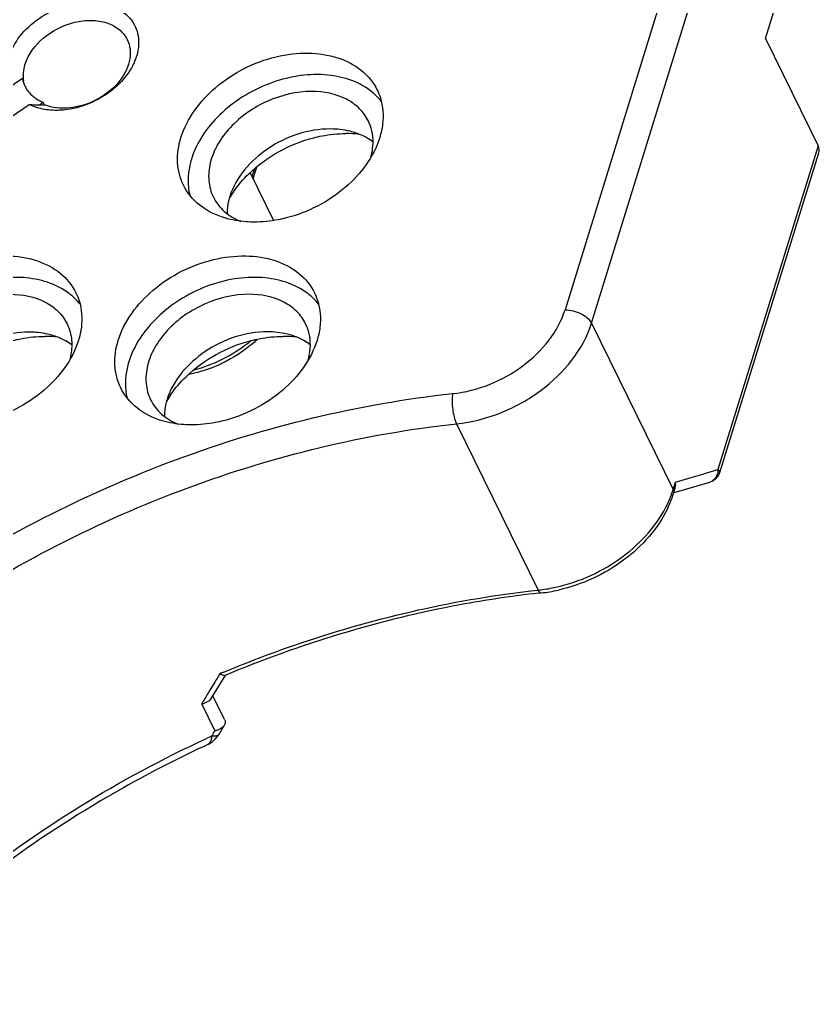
# Model space of a CAD drawing. Header units: millimetres. Extents: x 0 to 297, y 0 to 210.
# Drawn here: x 254.45 to 260.62, y 155.33 to 162.97 of the extents above; entities that cross this region are included whole.
import ezdxf

# ---------------------------------------------------------------- set-up
doc = ezdxf.new("R2010")
doc.units = ezdxf.units.MM
doc.header["$LTSCALE"] = 16.335
doc.layers.add('3_ALL_AXES', color=7, linetype='CONTINUOUS')
doc.layers.add('7_ALL_FEATURES', color=7, linetype='CONTINUOUS')

msp = doc.modelspace()

# ---------------------------------------------------------------- linework, layer by layer
at = {"layer": '3_ALL_AXES', "color": 7, "linetype": 'Continuous'}
msp.add_line((256.22731, 161.79229), (256.40776, 161.42457), dxfattribs=at)
for centre, radius, start, end in [((256.82822, 162.03902), 0.34637, 20.307006, 26.174518), ((256.91847, 161.69458), 0.42235, 52.62403, 59.98634), ((256.34409, 160.47237), 0.34637, 20.307006, 26.174518), ((254.59221, 160.12792), 0.42235, 52.62403, 59.98634), ((256.43434, 160.12792), 0.42235, 52.62403, 59.98634)]:
    msp.add_arc(centre, radius, start, end, dxfattribs=at)
for points, knots in [([(255.69171, 162.06389), (255.73821, 162.21436), (255.95111, 162.49398), (256.33398, 162.68568), (256.66889, 162.72754), (256.89992, 162.69384), (257.09148, 162.59597), (257.17909, 162.48864), (257.20737, 162.43101)], [0, 0, 0, 0, 0.2518058, 0.5295383, 0.6634467, 0.7864616, 0.8973577, 1, 1, 1, 1]), ([(257.15495, 162.42623), (257.05595, 162.50185), (256.85455, 162.56156), (256.58407, 162.5452), (256.36797, 162.48635), (256.16488, 162.38434), (255.93868, 162.20883), (255.81292, 162.02713), (255.77305, 161.89812)], [0, 0, 0, 0, 0.2239052, 0.3517985, 0.4863583, 0.623162, 0.757313, 1, 1, 1, 1]), ([(256.70198, 162.42034), (256.58595, 162.42034), (256.35125, 162.36505), (256.10728, 162.19676), (255.97181, 162.01715), (255.91253, 161.87528), (255.89881, 161.73295), (255.92286, 161.64364), (255.94213, 161.60444)], [0, 0, 0, 0, 0.2703474, 0.5444834, 0.6724825, 0.7902691, 0.8982212, 1, 1, 1, 1]), ([(257.13907, 162.19181), (257.12179, 162.22698), (257.07352, 162.29344), (256.93131, 162.39433), (256.79374, 162.42034), (256.70198, 162.42034)], [0, 0, 0, 0, 0.2277333, 0.4667611, 1, 1, 1, 1]), ([(257.20737, 162.43101), (257.21704, 162.41129), (257.25054, 162.32777), (257.25712, 162.23452), (257.24902, 162.16723)], [0, 0, 0, 0, 0.2447347, 1, 1, 1, 1]), ([(256.84433, 162.13026), (256.67595, 162.13026), (256.3491, 162.02301), (256.11539, 161.75835), (256.06894, 161.60804)], [0, 0, 0, 0, 0.5169772, 1, 1, 1, 1]), ([(257.04461, 162.09876), (257.02919, 162.10403), (256.96405, 162.12291), (256.89579, 162.13026), (256.84433, 162.13026)], [0, 0, 0, 0, 0.2405947, 1, 1, 1, 1]), ([(257.15941, 161.91461), (257.16511, 161.93557), (257.18166, 162.01618), (257.17408, 162.10242), (257.15306, 162.15923)], [0, 0, 0, 0, 0.2639994, 1, 1, 1, 1]), ([(255.71115, 161.69677), (255.68461, 161.75084), (255.6536, 161.87588), (255.67264, 162.00219), (255.69171, 162.06389)], [0, 0, 0, 0, 0.4826445, 1, 1, 1, 1]), ([(257.22681, 162.06389), (257.18091, 161.91535), (256.97228, 161.63861), (256.67093, 161.48541), (256.50459, 161.44306)], [0, 0, 0, 0, 0.4752822, 1, 1, 1, 1]), ([(255.75084, 161.79478), (255.74903, 161.77973), (255.74437, 161.72101), (255.75002, 161.66135), (255.76053, 161.61888)], [0, 0, 0, 0, 0.2572876, 1, 1, 1, 1]), ([(256.03022, 161.44306), (255.96103, 161.46396), (255.83262, 161.52599), (255.74048, 161.63699), (255.71115, 161.69677)], [0, 0, 0, 0, 0.5204977, 1, 1, 1, 1]), ([(255.94213, 161.60444), (255.9626, 161.56278), (256.02321, 161.48474), (256.10788, 161.43519), (256.15385, 161.41672)], [0, 0, 0, 0, 0.4836911, 1, 1, 1, 1]), ([(256.06894, 161.60804), (256.06557, 161.59712), (256.0539, 161.55438), (256.0482, 161.50991), (256.04808, 161.47704)], [0, 0, 0, 0, 0.2579413, 1, 1, 1, 1]), ([(256.25753, 161.41111), (256.23766, 161.41111), (256.16104, 161.41366), (256.08458, 161.42664), (256.03022, 161.44306)], [0, 0, 0, 0, 0.259256, 1, 1, 1, 1]), ([(256.50459, 161.44306), (256.48397, 161.43781), (256.40281, 161.41968), (256.31941, 161.41111), (256.25753, 161.41111)], [0, 0, 0, 0, 0.2558791, 1, 1, 1, 1]), ([(253.36545, 160.49723), (253.41195, 160.6477), (253.62486, 160.92733), (254.00773, 161.11903), (254.34263, 161.16089), (254.57366, 161.12719), (254.76522, 161.02932), (254.85283, 160.92198), (254.88111, 160.86435)], [0, 0, 0, 0, 0.2518058, 0.5295383, 0.6634467, 0.7864616, 0.8973577, 1, 1, 1, 1]), ([(255.20757, 160.49723), (255.25407, 160.6477), (255.46698, 160.92733), (255.84985, 161.11903), (256.18475, 161.16089), (256.41578, 161.12719), (256.60735, 161.02932), (256.69495, 160.92198), (256.72324, 160.86435)], [0, 0, 0, 0, 0.2518058, 0.5295383, 0.6634467, 0.7864616, 0.8973577, 1, 1, 1, 1]), ([(254.8287, 160.85957), (254.7297, 160.93519), (254.5283, 160.9949), (254.25781, 160.97855), (254.04172, 160.9197), (253.83862, 160.81769), (253.61243, 160.64218), (253.48666, 160.46048), (253.4468, 160.33147)], [0, 0, 0, 0, 0.2239052, 0.3517985, 0.4863583, 0.623162, 0.757313, 1, 1, 1, 1]), ([(256.67082, 160.85957), (256.57182, 160.93519), (256.37042, 160.9949), (256.09993, 160.97855), (255.88384, 160.9197), (255.68074, 160.81769), (255.45455, 160.64218), (255.32878, 160.46048), (255.28892, 160.33147)], [0, 0, 0, 0, 0.2239052, 0.3517985, 0.4863583, 0.623162, 0.757313, 1, 1, 1, 1]), ([(254.37572, 160.85369), (254.46748, 160.85369), (254.60505, 160.82767), (254.74727, 160.72678), (254.79553, 160.66033), (254.81282, 160.62516)], [0, 0, 0, 0, 0.5332389, 0.7722667, 1, 1, 1, 1]), ([(254.88111, 160.86435), (254.89079, 160.84464), (254.92429, 160.76112), (254.93087, 160.66787), (254.92276, 160.60058)], [0, 0, 0, 0, 0.2447347, 1, 1, 1, 1]), ([(256.21785, 160.85369), (256.10182, 160.85369), (255.86712, 160.79839), (255.62315, 160.6301), (255.48768, 160.4505), (255.42839, 160.30863), (255.41468, 160.16629), (255.43873, 160.07698), (255.458, 160.03778)], [0, 0, 0, 0, 0.2703474, 0.5444834, 0.6724825, 0.7902691, 0.8982212, 1, 1, 1, 1]), ([(256.65494, 160.62516), (256.63765, 160.66033), (256.58939, 160.72678), (256.44718, 160.82767), (256.30961, 160.85369), (256.21785, 160.85369)], [0, 0, 0, 0, 0.2277333, 0.4667611, 1, 1, 1, 1]), ([(256.72324, 160.86435), (256.73291, 160.84464), (256.76641, 160.76112), (256.77299, 160.66787), (256.76489, 160.60058)], [0, 0, 0, 0, 0.2447347, 1, 1, 1, 1]), ([(256.67527, 160.34796), (256.68098, 160.36892), (256.69752, 160.44953), (256.68995, 160.53577), (256.66893, 160.59258)], [0, 0, 0, 0, 0.2639994, 1, 1, 1, 1]), ([(253.74268, 160.04138), (253.78913, 160.1917), (254.02284, 160.45635), (254.34969, 160.5636), (254.51808, 160.5636)], [0, 0, 0, 0, 0.4830228, 1, 1, 1, 1]), ([(254.51808, 160.5636), (254.53567, 160.5636), (254.60336, 160.56108), (254.6709, 160.54833), (254.71836, 160.53211)], [0, 0, 0, 0, 0.2596445, 1, 1, 1, 1]), ([(256.3602, 160.5636), (256.19181, 160.5636), (255.86497, 160.45635), (255.63126, 160.1917), (255.58481, 160.04138)], [0, 0, 0, 0, 0.5169772, 1, 1, 1, 1]), ([(256.56048, 160.53211), (256.54506, 160.53738), (256.47992, 160.55626), (256.41165, 160.5636), (256.3602, 160.5636)], [0, 0, 0, 0, 0.2405947, 1, 1, 1, 1]), ([(254.90055, 160.49723), (254.85465, 160.3487), (254.64603, 160.07195), (254.34467, 159.91875), (254.17834, 159.87641)], [0, 0, 0, 0, 0.4752822, 1, 1, 1, 1]), ([(254.84784, 160.49714), (254.84887, 160.48502), (254.85073, 160.43489), (254.84311, 160.38458), (254.83315, 160.34796)], [0, 0, 0, 0, 0.242712, 1, 1, 1, 1]), ([(255.22701, 160.13011), (255.20047, 160.18419), (255.16946, 160.30923), (255.18851, 160.43554), (255.20757, 160.49723)], [0, 0, 0, 0, 0.4826445, 1, 1, 1, 1]), ([(256.74267, 160.49723), (256.69677, 160.3487), (256.48815, 160.07195), (256.18679, 159.91875), (256.02046, 159.87641)], [0, 0, 0, 0, 0.4752822, 1, 1, 1, 1]), ([(255.26671, 160.22812), (255.2649, 160.21308), (255.26024, 160.15435), (255.26589, 160.09469), (255.2764, 160.05223)], [0, 0, 0, 0, 0.2572876, 1, 1, 1, 1]), ([(255.54609, 159.87641), (255.4769, 159.89731), (255.34849, 159.95934), (255.25635, 160.07034), (255.22701, 160.13011)], [0, 0, 0, 0, 0.5204977, 1, 1, 1, 1]), ([(255.458, 160.03778), (255.47847, 159.99613), (255.53908, 159.91808), (255.62375, 159.86854), (255.66972, 159.85006)], [0, 0, 0, 0, 0.4836911, 1, 1, 1, 1]), ([(255.58481, 160.04138), (255.58143, 160.03047), (255.56976, 159.98772), (255.56407, 159.94326), (255.56394, 159.91038)], [0, 0, 0, 0, 0.2579413, 1, 1, 1, 1]), ([(255.7734, 159.84446), (255.75353, 159.84446), (255.6769, 159.84701), (255.60045, 159.85998), (255.54609, 159.87641)], [0, 0, 0, 0, 0.259256, 1, 1, 1, 1]), ([(256.02046, 159.87641), (255.99984, 159.87116), (255.91868, 159.85303), (255.83528, 159.84446), (255.7734, 159.84446)], [0, 0, 0, 0, 0.2558791, 1, 1, 1, 1])]:
    msp.add_open_spline(points, degree=3, knots=knots, dxfattribs=at)
for points in [[(257.2393, 162.34356), (257.21491, 162.37446), (257.18624, 162.40233), (257.15495, 162.42623)], [(257.24902, 162.16723), (257.24481, 162.13225), (257.23721, 162.09755), (257.22681, 162.06389)], [(257.12973, 162.06029), (257.10278, 162.07589), (257.07408, 162.08869), (257.04461, 162.09876)], [(255.77305, 161.89812), (255.76265, 161.86446), (255.75505, 161.82976), (255.75084, 161.79478)], [(254.91304, 160.7769), (254.88866, 160.80781), (254.85998, 160.83568), (254.8287, 160.85957)], [(256.75517, 160.7769), (256.73078, 160.80781), (256.70211, 160.83568), (256.67082, 160.85957)], [(254.81282, 160.62516), (254.83233, 160.58545), (254.84412, 160.54122), (254.84784, 160.49714)], [(254.92276, 160.60058), (254.91855, 160.56559), (254.91096, 160.5309), (254.90055, 160.49723)], [(256.76489, 160.60058), (256.76067, 160.56559), (256.75308, 160.5309), (256.74267, 160.49723)], [(254.71836, 160.53211), (254.74782, 160.52204), (254.77653, 160.50924), (254.80348, 160.49364)], [(256.6456, 160.49364), (256.61865, 160.50924), (256.58994, 160.52204), (256.56048, 160.53211)], [(255.28892, 160.33147), (255.27851, 160.29781), (255.27092, 160.26311), (255.26671, 160.22812)]]:
    msp.add_open_spline(points, degree=3, dxfattribs=at)
at = {"layer": '7_ALL_FEATURES', "color": 7, "linetype": 'Continuous'}
for p, q in [((259.6741, 164.0222), (258.65777, 160.73337)), ((258.86212, 160.62977), (259.8381, 163.78805)), ((260.20448, 162.82868), (260.30885, 163.16644)), ((260.20448, 162.82868), (260.6112, 161.99987)), ((254.46886, 162.52132), (249.09548, 158.90254)), ((254.47903, 162.5006), (254.46886, 162.52132)), ((249.32288, 158.81841), (254.52087, 162.31907)), ((254.59938, 162.31681), (254.6289, 162.33669)), ((254.63907, 162.31597), (254.6289, 162.33669)), ((254.62929, 162.31616), (254.63907, 162.31597)), ((260.6112, 161.99987), (259.8384, 159.49908)), ((260.61492, 161.94417), (259.85177, 159.47461)), ((256.24212, 161.76211), (256.26183, 161.82589)), ((256.24982, 161.7464), (256.27825, 161.83838)), ((258.86212, 160.62977), (259.49254, 159.34511)), ((257.82066, 159.85308), (258.45108, 158.56841)), ((259.61323, 159.4325), (259.72184, 159.46462)), ((259.72184, 159.46462), (259.7539, 159.4741)), ((259.7539, 159.4741), (259.77913, 159.48156)), ((259.77913, 159.48156), (259.8384, 159.49908)), ((259.49254, 159.34511), (259.51013, 159.40202)), ((259.49598, 159.31558), (259.5088, 159.35707)), ((259.49943, 159.32181), (259.77465, 159.40319)), ((259.51013, 159.40202), (259.56099, 159.41706)), ((259.56099, 159.41706), (259.61323, 159.4325)), ((255.98391, 157.82625), (256.03835, 157.91341)), ((255.92524, 157.73056), (255.98391, 157.82625)), ((256.02888, 157.56828), (255.93854, 157.75239)), ((255.95409, 157.48363), (255.85241, 157.69083)), ((255.98603, 157.45556), (256.02695, 157.5234)), ((255.93504, 157.45149), (255.92859, 157.44055)), ((255.98067, 157.44703), (255.98602, 157.45554)), ((255.90438, 157.37835), (255.90429, 157.3783))]:
    msp.add_line(p, q, dxfattribs=at)
for points in [[(259.77485, 159.40325), (259.78053, 159.40504), (259.79418, 159.4104), (259.80977, 159.41901), (259.82559, 159.43177), (259.83981, 159.44912), (259.85053, 159.47086), (259.85176, 159.47458)], [(255.90439, 157.37835), (255.93371, 157.39606), (255.95862, 157.41874), (255.98067, 157.44703)]]:
    msp.add_lwpolyline(points, dxfattribs=at)
for centre, radius, start, end in [((254.69161, 162.55904), 0.22581, 206.110072, 210.682848), ((254.73731, 162.61579), 0.29938, 240.016647, 245.28134), ((254.74433, 162.6308), 0.31595, 245.26421, 248.57162), ((254.81845, 171.28413), 8.97, 268.098837, 268.600534), ((254.76145, 169.01605), 6.7012, 268.614139, 268.869888), ((256.96687, 161.2426), 0.85245, 83.122687, 90.057312), ((256.77608, 161.1744), 0.82592, 145.349444, 149.623426), ((254.64062, 159.67595), 0.85245, 83.122687, 90.057312), ((255.5848, 161.24909), 1.01962, 310.230327, 313.02971), ((256.48274, 159.67597), 0.85243, 83.122162, 90.054943), ((255.54355, 161.32119), 1.0754, 308.039686, 309.710024), ((256.29195, 159.60774), 0.82593, 145.349231, 149.623424), ((259.75033, 159.48523), 0.08553, 286.652338, 302.787413), ((258.68624, 159.59886), 0.8454, 334.331446, 339.638092), ((258.68789, 159.5678), 0.84656, 334.435252, 341.529504), ((258.73276, 159.58093), 0.79555, 339.682487, 340.576518), ((258.75607, 159.57282), 0.77087, 340.569403, 342.818963), ((258.74455, 159.54782), 0.7865, 341.601949, 342.825394), ((259.4643, 159.32519), 0.03309, 343.128814, 352.367467), ((258.32441, 159.74444), 1.18283, 276.147586, 277.050296), ((259.32709, 150.6231), 7.96937, 96.146299, 96.286673), ((258.31546, 159.80997), 1.24896, 277.088643, 282.601366), ((258.34253, 159.75569), 1.21614, 276.197816, 282.622374), ((266.83986, 151.16343), 12.78006, 148.070766, 148.259355), ((259.5792, 149.42871), 9.21963, 112.68783, 112.888072), ((267.00662, 151.06054), 12.97601, 148.260372, 148.851532), ((267.17827, 150.95653), 13.17672, 148.850537, 149.054968), ((267.26769, 150.90292), 13.28098, 149.054973, 149.262849), ((255.83644, 157.81876), 0.12892, 277.117415, 286.456803), ((267.44963, 150.64797), 13.37436, 149.262792, 149.422844), ((255.9399, 157.60627), 0.12346, 276.601949, 288.175578), ((259.77156, 149.0323), 9.24485, 114.562683, 114.866903)]:
    msp.add_arc(centre, radius, start, end, dxfattribs=at)
for points, knots in [([(254.36083, 162.50371), (254.34633, 162.55465), (254.34743, 162.67325), (254.4292, 162.83811), (254.5716, 162.97852), (254.7548, 163.07664), (254.95335, 163.11931), (255.1408, 163.09941), (255.29178, 163.014), (255.34606, 162.91652), (255.35761, 162.86723)], [0, 0, 0, 0, 0.1091693, 0.2327766, 0.3706481, 0.5150908, 0.655593, 0.7833054, 0.8956617, 1, 1, 1, 1]), ([(254.4889, 162.62985), (254.51308, 162.7081), (254.6238, 162.8535), (254.8229, 162.95318), (254.99704, 162.97493), (255.11718, 162.95741), (255.21677, 162.90651), (255.26234, 162.85072), (255.27705, 162.82075)], [0, 0, 0, 0, 0.2518249, 0.5295538, 0.663459, 0.7864718, 0.8973678, 1, 1, 1, 1]), ([(255.36542, 162.79791), (255.36541, 162.78588), (255.36259, 162.73583), (255.34879, 162.68668), (255.33397, 162.65166)], [0, 0, 0, 0, 0.2403114, 1, 1, 1, 1]), ([(255.29897, 162.7459), (255.30007, 162.73652), (255.30239, 162.69748), (255.29589, 162.65813), (255.28716, 162.62985)], [0, 0, 0, 0, 0.2418836, 1, 1, 1, 1]), ([(255.33397, 162.65166), (255.32872, 162.63925), (255.3046, 162.58865), (255.2718, 162.54237), (255.24376, 162.51038)], [0, 0, 0, 0, 0.2405074, 1, 1, 1, 1]), ([(255.28716, 162.62985), (255.26878, 162.57038), (255.19398, 162.4554), (254.98247, 162.30304), (254.75859, 162.26904), (254.63907, 162.31597)], [0, 0, 0, 0, 0.2395481, 0.505786, 1, 1, 1, 1]), ([(255.24376, 162.51038), (255.21392, 162.47634), (255.07929, 162.35291), (254.89579, 162.28214), (254.75908, 162.27504)], [0, 0, 0, 0, 0.2484918, 1, 1, 1, 1]), ([(254.49742, 162.44382), (254.50267, 162.43497), (254.52662, 162.40019), (254.56012, 162.37241), (254.5877, 162.35648)], [0, 0, 0, 0, 0.2441719, 1, 1, 1, 1]), ([(254.75908, 162.27504), (254.74471, 162.27429), (254.68932, 162.27336), (254.63364, 162.2807), (254.59408, 162.29152)], [0, 0, 0, 0, 0.2597435, 1, 1, 1, 1]), ([(256.09665, 161.64399), (256.13132, 161.69419), (256.29697, 161.88683), (256.53284, 162.01572), (256.71896, 162.0631)], [0, 0, 0, 0, 0.2410713, 1, 1, 1, 1]), ([(256.71896, 162.0631), (256.73958, 162.06835), (256.82074, 162.08648), (256.90414, 162.09505), (256.96602, 162.09505)], [0, 0, 0, 0, 0.2558791, 1, 1, 1, 1]), ([(257.78989, 160.08613), (257.98401, 160.10703), (258.34785, 160.25203), (258.60476, 160.56182), (258.65777, 160.73337)], [0, 0, 0, 0, 0.5209266, 1, 1, 1, 1]), ([(258.65777, 160.73337), (258.70014, 160.73337), (258.77823, 160.71364), (258.84609, 160.66243), (258.86212, 160.62977)], [0, 0, 0, 0, 0.5380204, 1, 1, 1, 1]), ([(257.82066, 159.85308), (257.93708, 159.86561), (258.16969, 159.92604), (258.56571, 160.14489), (258.7985, 160.42391), (258.86212, 160.62977)], [0, 0, 0, 0, 0.2591774, 0.5230851, 1, 1, 1, 1]), ([(254.39271, 160.49645), (254.41333, 160.50169), (254.49449, 160.51983), (254.57789, 160.52839), (254.63977, 160.52839)], [0, 0, 0, 0, 0.2558791, 1, 1, 1, 1]), ([(256.23485, 160.49645), (256.25548, 160.5017), (256.33664, 160.51983), (256.42004, 160.5284), (256.48192, 160.52839)], [0, 0, 0, 0, 0.2558798, 1, 1, 1, 1]), ([(255.61252, 160.07734), (255.64719, 160.12754), (255.81285, 160.32018), (256.04873, 160.44907), (256.23485, 160.49645)], [0, 0, 0, 0, 0.2410717, 1, 1, 1, 1]), ([(250.90797, 155.45139), (251.19036, 156.06127), (251.99259, 157.23372), (253.63609, 158.6404), (255.61208, 159.65338), (257.06376, 160.00793), (257.78989, 160.08613)], [0, 0, 0, 0, 0.2338842, 0.4861331, 0.7458513, 1, 1, 1, 1]), ([(257.78989, 160.08613), (257.78366, 160.04598), (257.7869, 159.96622), (257.80375, 159.88754), (257.82066, 159.85308)], [0, 0, 0, 0, 0.5141591, 1, 1, 1, 1]), ([(251.10578, 155.33083), (251.38132, 155.92591), (252.16408, 157.0699), (253.76768, 158.44244), (255.69571, 159.43083), (257.11216, 159.77678), (257.82066, 159.85308)], [0, 0, 0, 0, 0.2338852, 0.4861331, 0.7458503, 1, 1, 1, 1]), ([(259.8384, 159.49908), (259.83915, 159.48229), (259.83281, 159.44846), (259.81016, 159.42206), (259.79665, 159.41333)], [0, 0, 0, 0, 0.5110229, 1, 1, 1, 1]), ([(259.8384, 159.49908), (259.84091, 159.49717), (259.84807, 159.49128), (259.85366, 159.48073), (259.85177, 159.4746)], [0, 0, 0, 0, 0.3298454, 1, 1, 1, 1]), ([(258.58795, 158.5911), (258.77278, 158.63229), (259.1157, 158.78918), (259.37168, 159.07311), (259.44821, 159.23266)], [0, 0, 0, 0, 0.5169425, 1, 1, 1, 1]), ([(259.45157, 159.20248), (259.37627, 159.04458), (259.12632, 158.76386), (258.78905, 158.60927), (258.60829, 158.56894)], [0, 0, 0, 0, 0.4857306, 1, 1, 1, 1]), ([(256.0231, 157.93492), (256.21983, 158.01717), (257.00382, 158.31356), (257.82988, 158.50152), (258.45108, 158.56841)], [0, 0, 0, 0, 0.2544519, 1, 1, 1, 1]), ([(258.45442, 158.54454), (258.25076, 158.52211), (257.4235, 158.39871), (256.61544, 158.15283), (256.03329, 157.90913)], [0, 0, 0, 0, 0.2450871, 1, 1, 1, 1]), ([(258.45108, 158.56841), (258.45272, 158.56508), (258.45759, 158.55618), (258.46685, 158.5459), (258.47383, 158.54665)], [0, 0, 0, 0, 0.3459369, 1, 1, 1, 1]), ([(256.0333, 157.90911), (256.03191, 157.90854), (256.02425, 157.90699), (256.01652, 157.90982), (256.0109, 157.91235)], [0, 0, 0, 0, 0.1962153, 1, 1, 1, 1]), ([(255.92523, 157.73054), (255.92273, 157.72643), (255.90912, 157.70974), (255.8888, 157.6998), (255.87296, 157.69512)], [0, 0, 0, 0, 0.2255861, 1, 1, 1, 1]), ([(255.98603, 157.45553), (255.98455, 157.45306), (255.97596, 157.44289), (255.9618, 157.43949), (255.95164, 157.43893)], [0, 0, 0, 0, 0.2206384, 1, 1, 1, 1]), ([(253.46883, 155.78744), (253.64227, 155.95275), (254.37647, 156.59393), (255.21752, 157.11113), (255.884, 157.42003)], [0, 0, 0, 0, 0.245947, 1, 1, 1, 1]), ([(255.90429, 157.3783), (255.68126, 157.27488), (254.81787, 156.83249), (254.0227, 156.25434), (253.4968, 155.75667)], [0, 0, 0, 0, 0.2534743, 1, 1, 1, 1]), ([(255.92859, 157.44055), (255.92817, 157.43536), (255.92623, 157.41824), (255.92227, 157.40078), (255.9162, 157.39032)], [0, 0, 0, 0, 0.3010108, 1, 1, 1, 1])]:
    msp.add_open_spline(points, degree=3, knots=knots, dxfattribs=at)
for points in [[(255.27705, 162.82075), (255.2885, 162.79741), (255.29592, 162.77172), (255.29897, 162.7459)], [(255.35761, 162.86723), (255.36291, 162.84459), (255.36544, 162.82116), (255.36542, 162.79791)], [(254.47613, 162.56397), (254.47784, 162.58627), (254.4823, 162.60848), (254.4889, 162.62985)], [(254.46886, 162.52132), (254.47259, 162.50004), (254.47934, 162.47907), (254.48885, 162.45967)], [(254.47903, 162.5006), (254.47538, 162.52143), (254.47452, 162.54289), (254.47613, 162.56397)], [(254.59408, 162.29152), (254.56893, 162.2984), (254.54424, 162.30751), (254.52087, 162.31907)], [(260.6112, 161.99987), (260.6194, 161.98316), (260.62043, 161.96194), (260.61492, 161.94417)], [(256.24333, 160.47065), (256.10488, 160.3535), (255.93125, 160.26943), (255.75338, 160.23401)], [(255.79454, 160.27033), (255.94268, 160.3091), (256.08562, 160.37985), (256.20622, 160.47422)], [(259.5088, 159.35708), (259.51091, 159.36399), (259.512, 159.37127), (259.51222, 159.3785)], [(259.51222, 159.3785), (259.51246, 159.38636), (259.51168, 159.3943), (259.51013, 159.40202)], [(259.49254, 159.34511), (259.495, 159.34009), (259.49673, 159.33459), (259.49725, 159.32903)], [(259.49725, 159.32903), (259.4975, 159.32629), (259.49747, 159.32351), (259.4971, 159.32079)], [(256.0109, 157.91235), (256.00475, 157.91511), (255.99894, 157.91862), (255.99339, 157.92244)], [(256.02685, 157.5231), (256.02165, 157.51469), (256.01403, 157.5077), (256.00583, 157.50218)], [(256.02879, 157.56821), (256.03527, 157.55462), (256.03478, 157.53589), (256.02685, 157.5231)], [(256.00583, 157.50218), (255.99741, 157.49652), (255.98805, 157.49213), (255.97841, 157.48897)], [(255.9162, 157.39032), (255.91338, 157.38547), (255.90945, 157.38073), (255.90438, 157.37834)], [(255.95164, 157.43893), (255.94395, 157.43851), (255.93616, 157.43917), (255.92859, 157.44055)]]:
    msp.add_open_spline(points, degree=3, dxfattribs=at)

doc.saveas('drawing.dxf')
